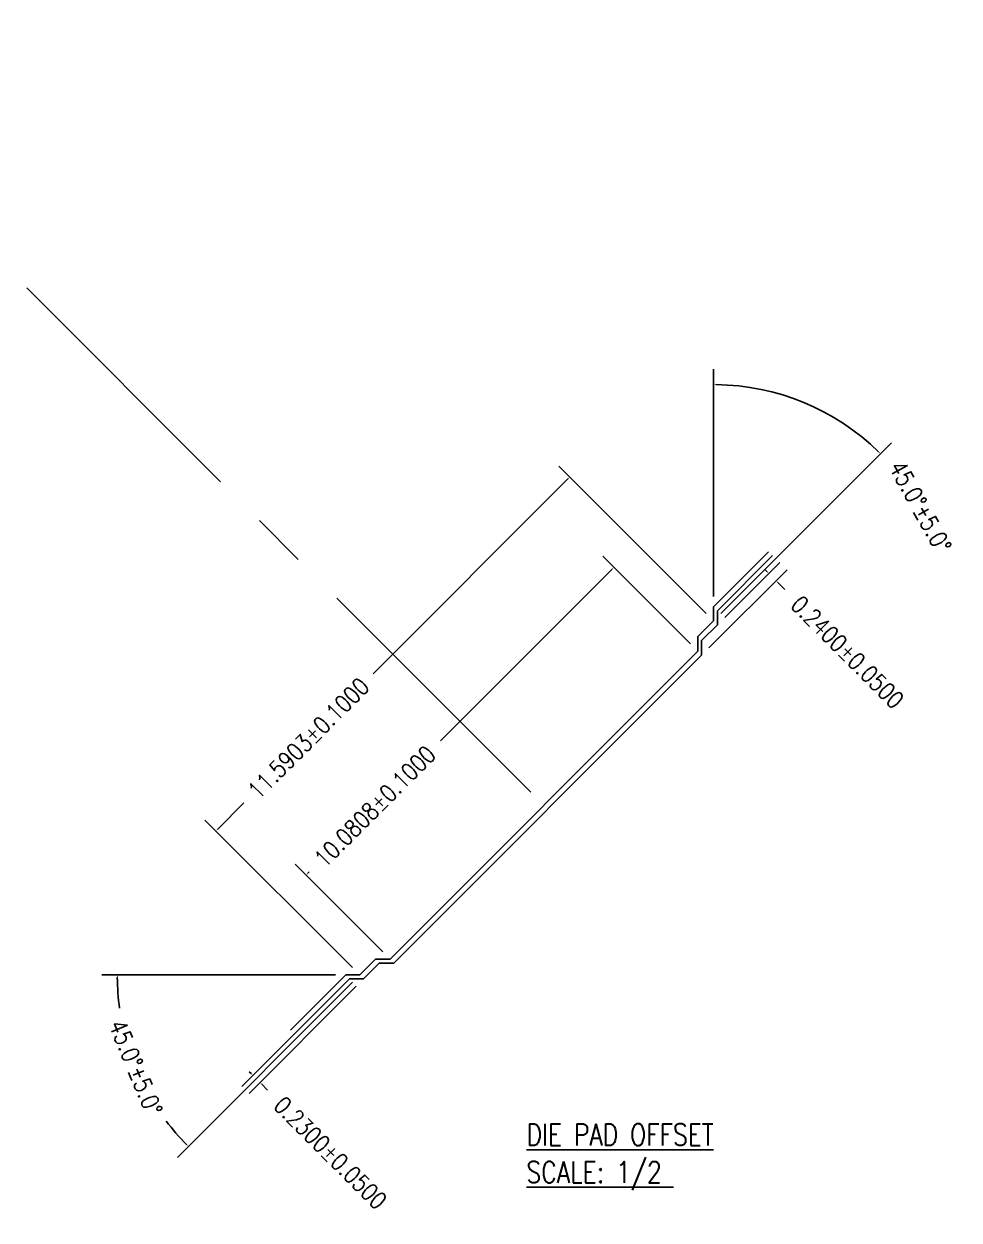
# Model space of a CAD drawing. Extents: x -10 to 54.6, y -33.1 to 19.3.
# Drawn here: x 16.11 to 26.94, y -9.31 to 4.54 of the extents above; entities that cross this region are included whole.
import ezdxf

# ---------------------------------------------------------------- set-up
doc = ezdxf.new("R2010")
doc.units = 0
doc.header["$LTSCALE"] = 2.54
doc.linetypes.add('CENTER', pattern=[2, 1.25, -0.25, 0.25, -0.25])
for name, color, linetype in [('SH-01_CENTER', 2, 'CENTER'), ('SH-01_DIM', 4, 'Continuous'), ('SH-01_NOTES', 3, 'Continuous'), ('SH-01_OBJECT', 7, 'Continuous')]:
    doc.layers.add(name, color=color, linetype=linetype)
doc.styles.get("Standard").update_dxf_attribs({"font": 'simplex.shx', "width": 0.82})
doc.dimstyles.new('STANDARD X 5', dxfattribs={"dimtxt": 0.36, "dimasz": 0.36, "dimexe": 0.18, "dimexo": 0.12, "dimgap": 0.09, "dimtad": 0, "dimdec": 4, "dimlfac": 0.2, "dimzin": 0, "dimdsep": 46, "dimtxsty": 'Standard', "dimcen": 0.09, "dimadec": 3, "dimazin": 0, "dimtfac": 1, "dimtdec": 4, "dimtofl": 0, "dimtmove": 0, "dimatfit": 3, "dimfxl": 1, "dimtolj": 1, "dimtzin": 0, "dimarcsym": 0})
doc.dimstyles.new('STANDARD X 5$0', dxfattribs={"dimtxt": 0.36, "dimasz": 0.36, "dimexe": 0.18, "dimexo": 0.12, "dimgap": 0.09, "dimtad": 0, "dimdec": 4, "dimlfac": 0.2, "dimzin": 0, "dimdsep": 46, "dimtxsty": 'Standard', "dimcen": 0.09, "dimadec": 3, "dimazin": 0, "dimtfac": 1, "dimtdec": 4, "dimtofl": 0, "dimtmove": 0, "dimatfit": 3, "dimfxl": 1, "dimtolj": 1, "dimtzin": 0, "dimarcsym": 0})

# ---------------------------------------------------------------- blocks, each defined once
blk = doc.blocks.new('*D283')
at = {"layer": 'Defpoints', "color": 0, "transparency": 16777216}
for p in [(54.346, 40.103), (53.638, 37.622), (53.638, 37.46), (53.638, 37.46), (53.456, 37.278)]:
    blk.add_point(p, dxfattribs=at)
at = {"layer": 'SH-01_DIM', "color": 0, "lineweight": -2, "transparency": 16777216}
for p, q in [((53.638, 37.742), (53.638, 40.376)), ((53.723, 37.545), (55.7, 39.522))]:
    blk.add_line(p, q, dxfattribs=at)
blk.add_arc((53.638, 37.46), 2.736, 45.6283, 89.3717, dxfattribs=at)
at = {"layer": 'SH-01_DIM', "color": 0, "transparency": 16777216}
for points in [[(53.668, 40.191), (53.668, 40.201), (53.638, 40.196)], [(55.555, 39.419), (55.548, 39.412), (55.573, 39.394)]]:
    blk.add_solid(points, dxfattribs=at)
at = {"layer": 'SH-01_DIM', "color": 0, "transparency": 16777216, "insert": (56.034, 38.781), "char_height": 0.2, "attachment_point": 5, "rotation": 298.8715}
blk.add_mtext('\\A1;45.0°±5.0°', dxfattribs=at)
blk = doc.blocks.new('*D284')
at = {"layer": 'Defpoints', "color": 0, "transparency": 16777216}
for p in [(49.722, 33.544), (49.378, 33.362), (49.54, 33.362), (49.54, 33.362), (46.828, 32.635)]:
    blk.add_point(p, dxfattribs=at)
at = {"layer": 'SH-01_DIM', "color": 0, "lineweight": -2, "transparency": 16777216}
for p, q in [((49.258, 33.362), (46.552, 33.362)), ((49.455, 33.277), (47.428, 31.249))]:
    blk.add_line(p, q, dxfattribs=at)
for start, end in [(180.6122, 187.9175), (217.0825, 224.3878)]:
    blk.add_arc((49.54, 33.362), 2.808, start, end, dxfattribs=at)
at = {"layer": 'SH-01_DIM', "color": 0, "transparency": 16777216}
for points in [[(46.728, 33.332), (46.738, 33.332), (46.732, 33.362)], [(47.537, 31.401), (47.53, 31.394), (47.555, 31.377)]]:
    blk.add_solid(points, dxfattribs=at)
at = {"layer": 'SH-01_DIM', "color": 0, "transparency": 16777216, "insert": (46.946, 32.288), "char_height": 0.2, "attachment_point": 5, "rotation": 292.5}
blk.add_mtext('\\A1;45.0°±5.0°', dxfattribs=at)
blk = doc.blocks.new('*D285')
at = {"layer": 'Defpoints', "color": 0, "transparency": 16777216}
for p in [(49.423, 33.317), (49.585, 33.317), (48.385, 32.117)]:
    blk.add_point(p, dxfattribs=at)
at = {"layer": 'SH-01_DIM', "color": 0, "lineweight": -2, "transparency": 16777216}
for p, q in [((49.338, 33.232), (48.176, 32.071)), ((49.5, 33.232), (48.258, 31.99)), ((48.283, 32.22), (48.261, 32.241)), ((48.406, 32.096), (48.474, 32.028))]:
    blk.add_line(p, q, dxfattribs=at)
at = {"layer": 'SH-01_DIM', "color": 0, "transparency": 16777216}
for points in [[(48.286, 32.223), (48.279, 32.216), (48.304, 32.198)], [(48.41, 32.099), (48.403, 32.092), (48.385, 32.117)]]:
    blk.add_solid(points, dxfattribs=at)
at = {"layer": 'SH-01_DIM', "color": 0, "transparency": 16777216, "insert": (49.201, 31.301), "char_height": 0.2, "attachment_point": 5, "rotation": 315}
blk.add_mtext('\\A1;0.2300±0.0500', dxfattribs=at)
blk = doc.blocks.new('*D286')
at = {"layer": 'Defpoints', "color": 0, "transparency": 16777216}
for p in [(54.363, 37.925), (53.683, 37.415), (53.501, 37.063)]:
    blk.add_point(p, dxfattribs=at)
at = {"layer": 'SH-01_DIM', "color": 0, "lineweight": -2, "transparency": 16777216}
for p, q in [((53.768, 37.5), (54.405, 38.137)), ((53.586, 37.148), (54.49, 38.052)), ((54.257, 38.031), (54.236, 38.052)), ((54.384, 37.904), (54.463, 37.825))]:
    blk.add_line(p, q, dxfattribs=at)
at = {"layer": 'SH-01_DIM', "color": 0, "transparency": 16777216}
for points in [[(54.26, 38.035), (54.253, 38.028), (54.278, 38.01)], [(54.388, 37.907), (54.381, 37.9), (54.363, 37.925)]]:
    blk.add_solid(points, dxfattribs=at)
at = {"layer": 'SH-01_DIM', "color": 0, "transparency": 16777216, "insert": (55.19, 37.098), "char_height": 0.2, "attachment_point": 5, "rotation": 315}
blk.add_mtext('\\A1;0.2400±0.0500', dxfattribs=at)
blk = doc.blocks.new('*D287')
at = {"layer": 'Defpoints', "color": 0, "transparency": 16777216}
for p in [(52.484, 38.08), (53.456, 37.108), (49.892, 33.544)]:
    blk.add_point(p, dxfattribs=at)
at = {"layer": 'SH-01_DIM', "color": 0, "lineweight": -2, "transparency": 16777216}
for p, q in [((53.371, 37.193), (52.357, 38.208)), ((52.463, 38.059), (50.475, 36.072)), ((49.807, 33.629), (48.792, 34.644)), ((48.941, 34.538), (48.956, 34.553))]:
    blk.add_line(p, q, dxfattribs=at)
at = {"layer": 'SH-01_DIM', "color": 0, "transparency": 16777216}
for points in [[(52.459, 38.063), (52.466, 38.056), (52.484, 38.08)], [(48.937, 34.541), (48.944, 34.534), (48.92, 34.516)]]:
    blk.add_solid(points, dxfattribs=at)
at = {"layer": 'SH-01_DIM', "color": 0, "transparency": 16777216, "insert": (49.716, 35.312), "char_height": 0.2, "attachment_point": 5, "rotation": 45}
blk.add_mtext('\\A1;10.0808±0.1000', dxfattribs=at)
blk = doc.blocks.new('*D403')
at = {"layer": 'Defpoints', "color": 0, "transparency": 16777216}
for p in [(51.972, 39.125), (53.638, 37.46), (49.54, 33.362)]:
    blk.add_point(p, dxfattribs=at)
at = {"layer": 'SH-01_DIM', "color": 0, "lineweight": -2, "transparency": 16777216}
for p, q in [((53.553, 37.545), (51.845, 39.253)), ((51.951, 39.104), (49.696, 36.849)), ((47.896, 35.049), (48.199, 35.352)), ((49.455, 33.447), (47.747, 35.155))]:
    blk.add_line(p, q, dxfattribs=at)
at = {"layer": 'SH-01_DIM', "color": 0, "transparency": 16777216}
for points in [[(51.948, 39.108), (51.955, 39.101), (51.972, 39.125)], [(47.892, 35.052), (47.899, 35.045), (47.875, 35.028)]]:
    blk.add_solid(points, dxfattribs=at)
at = {"layer": 'SH-01_DIM', "color": 0, "transparency": 16777216, "insert": (48.947, 36.1), "char_height": 0.2, "attachment_point": 5, "rotation": 45}
blk.add_mtext('\\A1;11.5903±0.1000', dxfattribs=at)

msp = doc.modelspace()

# ---------------------------------------------------------------- linework, layer by layer
at = {"layer": 'SH-01_CENTER'}
msp.add_line((5.369219, 12.256578), (22.135294, -4.509497), dxfattribs=at)
at = {"layer": 'SH-01_DIM'}
for p, q in [((23.917344, -2.557742), (23.917344, -2.727447)), ((23.962245, -2.602643), (23.962245, -2.772349)), ((20.183539, -6.291547), (20.353244, -6.291547)), ((20.22844, -6.336449), (20.398145, -6.336449))]:
    msp.add_line(p, q, dxfattribs=at)
at = {"layer": 'SH-01_OBJECT'}
for p, q in [((24.099328, -2.213124), (24.738319, -1.574133)), ((24.144229, -2.258025), (24.782676, -1.619578)), ((24.099328, -2.375758), (24.099328, -2.213124)), ((24.144229, -2.420659), (24.144229, -2.258025)), ((23.917344, -2.557742), (24.099328, -2.375758)), ((23.962245, -2.602643), (24.144229, -2.420659)), ((20.353244, -6.291547), (23.917344, -2.727447)), ((23.962245, -2.772349), (20.398145, -6.336449)), ((20.183539, -6.291547), (20.001555, -6.473531)), ((20.22844, -6.336449), (20.046456, -6.518432)), ((19.83892, -6.473531), (19.19993, -7.112522)), ((20.001555, -6.473531), (19.83892, -6.473531)), ((19.883822, -6.518432), (19.245375, -7.156879)), ((20.046456, -6.518432), (19.883822, -6.518432))]:
    msp.add_line(p, q, dxfattribs=at)

# ---------------------------------------------------------------- texts
at = {"layer": 'SH-01_NOTES', "width": 0.8}
for s, p in [('%%UDIE PAD OFFSET', (21.932294, -8.448193)), ('%%USCALE: 1/2 ', (21.932294, -8.883116))]:
    msp.add_text(s, height=0.25, rotation=0, dxfattribs=at).set_placement(p)

# ---------------------------------------------------------------- dimensions: what is measured, and where the dimension line sits
at = {"layer": 'SH-01_DIM'}
dim = msp.add_angular_dim_2l(base=(24.807436, 0.266938), line1=((24.099328, -2.375758), (24.099328, -2.213124)), line2=((23.917344, -2.557742), (24.099328, -2.375758)), dimstyle='STANDARD X 5', override={"dimtxt": 0.2, "dimasz": 0.03, "dimlfac": 2, "dimadec": 1, "dimtol": 1, "dimtp": 5, "dimtm": 5, "dimfxl": 0.1}, dxfattribs=at)
dim.commit()
dim.dimension.update_dxf_attribs({"geometry": '*D283', "text_midpoint": (26.495187, -1.054728), "dimtype": 130, "insert": (-29.53877, -39.835616)})
for base, p1, p2, angle, override, picture, middle, dimtype in [((22.433719, -0.710149), (20.001555, -6.473531), (24.099328, -2.375758), 45, {"dimtxt": 0.2, "dimasz": 0.03, "dimlfac": 2, "dimtol": 1, "dimtp": 0.1, "dimtm": 0.1, "dimfxl": 0.1}, '*D403', (19.408522, -3.735346), 129), ((22.945079, -1.755182), (20.353244, -6.291547), (23.917344, -2.727447), 45, {"dimtxt": 0.2, "dimasz": 0.03, "dimlfac": 2, "dimtol": 1, "dimtp": 0.1, "dimtm": 0.1, "dimfxl": 0.1}, '*D287', (20.177064, -4.523197), 128), ((24.824156, -1.910438), (24.144229, -2.420659), (23.962245, -2.772349), 135, {"dimtxt": 0.2, "dimasz": 0.03, "dimgap": 0.09, "dimlfac": 2, "dimtol": 1, "dimlim": 0, "dimtp": 0.05, "dimtm": 0.05, "dimfxl": 0.1}, '*D286', (25.650865, -2.737147), 128), ((18.846308, -7.718581), (19.883822, -6.518432), (20.046456, -6.518432), 135, {"dimtxt": 0.2, "dimasz": 0.03, "dimlfac": 2, "dimtol": 1, "dimtp": 0.05, "dimtm": 0.05, "dimfxl": 0.1}, '*D285', (19.661972, -8.534245), 128)]:
    dim = msp.add_linear_dim(base=base, p1=p1, p2=p2, angle=angle, dimstyle='STANDARD X 5$0', override=override, dxfattribs=at)
    dim.commit()
    dim.dimension.update_dxf_attribs({"geometry": picture, "text_midpoint": middle, "dimtype": dimtype, "insert": (-29.53877, -39.835616)})
dim = msp.add_angular_dim_2l(base=(17.289346, -7.200265), line1=((20.001555, -6.473531), (19.83892, -6.473531)), line2=((20.183539, -6.291547), (20.001555, -6.473531)), dimstyle='STANDARD X 5', override={"dimtxt": 0.2, "dimasz": 0.03, "dimgap": 0.09, "dimlfac": 2, "dimadec": 1, "dimtol": 1, "dimlim": 0, "dimtp": 5, "dimtm": 5, "dimfxl": 0.1}, dxfattribs=at)
dim.commit()
dim.dimension.update_dxf_attribs({"geometry": '*D284', "text_midpoint": (17.407407, -7.548062), "insert": (-29.53877, -39.835616)})

doc.saveas('drawing.dxf')
